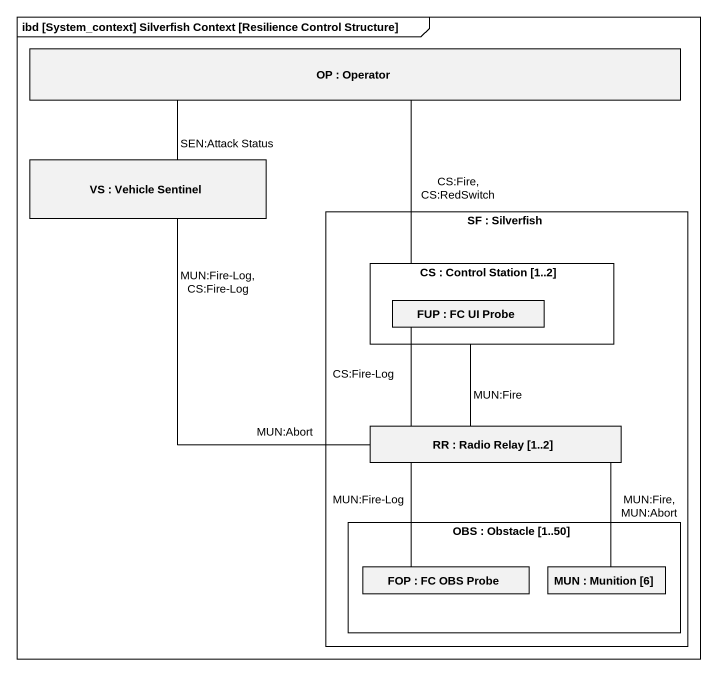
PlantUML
@startuml
mainframe ibd [System_context] Silverfish Context [Resilience Control Structure]
rectangle "OP : Operator" as OP
rectangle "VS : Vehicle Sentinel" as VS
rectangle "SF : Silverfish" as SF {
  rectangle "CS : Control Station [1..2]" as CS {
    rectangle "FUP : FC UI Probe" as FUP
  }
  rectangle "RR : Radio Relay [1..2]" as RR
  rectangle "OBS : Obstacle [1..50]" as OBS {
    rectangle "FOP : FC OBS Probe" as FOP
    rectangle "MUN : Munition [6]" as MUN
  }
}
OP -left- VS : SEN:Attack Status
OP -- CS : CS:Fire, CS:RedSwitch
CS -- RR : MUN:Fire
RR -up- VS : MUN:Fire-Log, CS:Fire-Log\nMUN:Abort
RR -up- FUP : CS:Fire-Log
RR -- FOP : MUN:Fire-Log
RR -- MUN : MUN:Fire, MUN:Abort
@enduml
